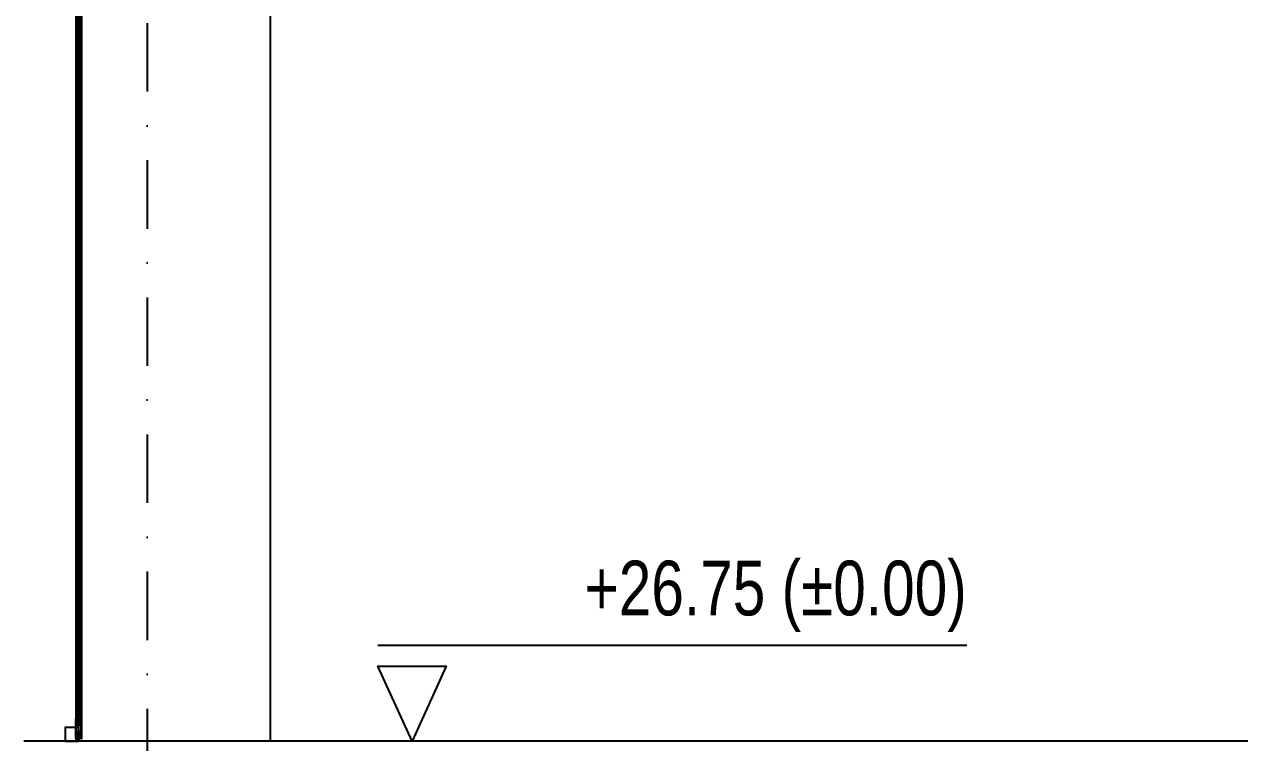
# Model space of a CAD drawing. Header units: centimetres. Extents: x 26569 to 160723, y -3143 to 14565.
# Drawn here: x 92557.2 to 93001.2, y -1607 to -1344.5 of the extents above; entities that cross this region are included whole.
import ezdxf

# ---------------------------------------------------------------- set-up
doc = ezdxf.new("R2010")
doc.units = ezdxf.units.CM
doc.header["$LTSCALE"] = 100
doc.linetypes.add('DASHDOT2', pattern=[0.5, 0.25, -0.125, 0, -0.125])
for name, color, linetype in [('A-ANNO-DIMS', 187, 'Continuous'), ('A-ANNO-GRID', 155, 'DASHDOT2'), ('A-ELEV-01', 255, 'Continuous'), ('A-FNSH-TILE', 63, 'Continuous'), ('A-GLAZ-FRME', 12, 'Continuous'), ('A-GLAZ-FRME-MBND', 9, 'Continuous'), ('A-GLAZ-FULL', 130, 'Continuous')]:
    doc.layers.add(name, color=color, linetype=linetype)
doc.styles.add('Fields_100', font='act_simplex.shx', dxfattribs={"width": 0.8, "height": 20})
doc.dimstyles.new('FIELDS_100', dxfattribs={"dimscale": 0, "dimtxt": 20, "dimasz": 5, "dimexe": 5, "dimexo": 5, "dimgap": 5, "dimtad": 0, "dimdec": 0, "dimzin": 0, "dimdsep": 46, "dimtxsty": 'Fields_100', "dimblk": 'DOT', "dimcen": 0.09, "dimclrt": 50, "dimadec": 0, "dimazin": 0, "dimtfac": 1, "dimtdec": 0, "dimtix": 1, "dimtofl": 0, "dimtmove": 1, "dimatfit": 3, "dimfxl": 5, "dimfxlon": 1, "dimtolj": 1, "dimtzin": 0, "dimarcsym": 0})

# ---------------------------------------------------------------- blocks, each defined once
blk = doc.blocks.new('_Dot')
at = {"color": 0, "linetype": 'ByBlock', "lineweight": -2}
blk.add_line((-0.5, 0), (-1, 0), dxfattribs=at)
at = {"color": 0, "linetype": 'ByBlock', "const_width": 0.5}
blk.add_lwpolyline([(-0.25, 0, 1), (0.25, 0, 1)], format="xyb", close=True, dxfattribs=at)
blk = doc.blocks.new('*D914')
at = {"layer": 'A-ANNO-DIMS', "color": 0, "lineweight": -2}
for p, q in [((92534, -778.6), (92524, -778.6)), ((92529, -783.6), (92529, -1203.23)), ((92529, -1674.01), (92529, -1254.38)), ((92534, -1679.01), (92524, -1679.01))]:
    blk.add_line(p, q, dxfattribs=at)
at = {"layer": 'DEFPOINTS', "color": 0}
for p in [(92672.98, -778.6), (92529, -1679.01), (92672.98, -1679.01)]:
    blk.add_point(p, dxfattribs=at)
at = {"layer": 'A-ANNO-DIMS', "color": 0, "lineweight": -2, "xscale": 5, "yscale": 5, "zscale": 5}
for p, rotation in [((92529, -778.6), 90), ((92529, -1679.01), 270)]:
    blk.add_blockref('_Dot', p, dxfattribs=dict(at, rotation=rotation))
at = {"layer": 'A-ANNO-DIMS', "color": 50, "insert": (92529, -1228.8), "char_height": 20, "attachment_point": 5, "rotation": 90, "style": 'Fields_100'}
blk.add_mtext('\\A1;900', dxfattribs=at)

msp = doc.modelspace()

# ---------------------------------------------------------------- linework, layer by layer
at = {"layer": 'A-ANNO-DIMS', "elevation": 0}
msp.add_lwpolyline([(92901.5, -1571.52), (92686.36, -1571.52)], dxfattribs=at)
msp.add_lwpolyline([(92698.86, -1606.52), (92686.36, -1579.02), (92711.36, -1579.02)], close=True, dxfattribs=at)
at = {"layer": 'A-ANNO-GRID'}
msp.add_line((92602.1, -91.6), (92602.1, -1660.07), dxfattribs=at)
at = {"layer": 'A-ELEV-01'}
msp.add_lwpolyline([(92647.08, -1006.52), (92647.08, -1606.52)], dxfattribs=at)
at = {"layer": 'A-FNSH-TILE', "elevation": 0}
msp.add_lwpolyline([(94457.08, -1606.52), (92557.08, -1606.52)], dxfattribs=at)
at = {"layer": 'A-GLAZ-FRME'}
msp.add_line((92576.33, -1605.06), (92576.58, -1605.06), dxfattribs=at)
for points in [[(92576.78, -1605.01, -0.414214), (92576.73, -1605.06), (92576.58, -1605.06), (92576.63, -1604.71), (92576.28, -1604.71), (92576.33, -1605.06), (92576.25, -1605.06), (92576.25, -1605.51, -0.414214), (92576.2, -1605.56), (92576.1, -1605.56), (92576.1, -1598.26), (92576.35, -1598.26), (92576.35, -1600.14), (92577.85, -1600.14), (92577.85, -1598.26), (92578.1, -1598.26), (92578.1, -1605.56), (92578, -1605.56, -0.414214), (92577.95, -1605.51), (92577.95, -1605.06), (92577.88, -1605.06), (92577.93, -1604.71), (92577.58, -1604.71), (92577.63, -1605.06), (92577.48, -1605.06, -0.414214), (92577.43, -1605.01), (92577.43, -1604.56, -0.414214), (92577.48, -1604.51), (92577.86, -1604.51), (92577.86, -1603.49), (92576.34, -1603.49), (92576.34, -1604.51), (92576.73, -1604.51, -0.414214), (92576.78, -1604.56)], [(92576.69, -1600.39, -0.504614), (92576.74, -1600.46, 0.37398), (92576.94, -1600.91), (92577.01, -1600.72, -3.612037), (92577.19, -1600.72), (92577.26, -1600.91, 0.37398), (92577.46, -1600.46, -0.504614), (92577.51, -1600.39), (92577.85, -1600.39), (92577.85, -1603.24), (92577.51, -1603.24, -0.504614), (92577.46, -1603.18, 0.37398), (92577.26, -1602.73), (92577.19, -1602.92, -3.612037), (92577.01, -1602.92), (92576.94, -1602.73, 0.37398), (92576.74, -1603.18, -0.504614), (92576.69, -1603.24), (92576.35, -1603.24), (92576.35, -1600.39)]]:
    msp.add_lwpolyline(points, format="xyb", close=True, dxfattribs=at)
msp.add_lwpolyline([(92577.1, -1606.52), (92577.1, -1601.52), (92572.1, -1601.52), (92572.1, -1606.52)], close=True, dxfattribs=at)
msp.add_lwpolyline([(92577.23, -1605.57), (92577.4, -1605.57), (92577.4, -1604.41, 0.387569), (92577.23, -1604.26), (92576.97, -1604.26, 0.387569), (92576.8, -1604.41), (92576.8, -1605.57), (92576.97, -1605.57)], format="xyb", dxfattribs=at)
for centre in [(92570.51, -1605.06), (92570.58, -1605.06), (92570.64, -1605.06), (92570.7, -1605.06), (92570.76, -1605.06)]:
    msp.add_arc(centre, 5.81, 345.4467, 0.0003, dxfattribs=at)
at = {"layer": 'A-GLAZ-FRME-MBND'}
for p, q in [((92576.1, -1211.52), (92576.1, -1598.26)), ((92578.1, -1211.52), (92578.1, -1598.26)), ((92576.35, -1598.26), (92576.58, -1598.03)), ((92577.85, -1598.26), (92577.62, -1598.03)), ((92576.35, -1598.86), (92576.58, -1598.86)), ((92577.85, -1598.86), (92577.62, -1598.86))]:
    msp.add_line(p, q, dxfattribs=at)
at = {"layer": 'A-GLAZ-FULL'}
for points in [[(92577.08, -1210.27), (92577.08, -1599.54), (92576.58, -1599.54), (92576.58, -1210.27)], [(92577.62, -1210.27), (92577.62, -1599.54), (92577.12, -1599.54), (92577.12, -1210.27)]]:
    msp.add_lwpolyline(points, dxfattribs=at)

# ---------------------------------------------------------------- texts
at = {"layer": 'A-ANNO-DIMS', "color": 50, "insert": (92901.5, -1566.52), "char_height": 20, "attachment_point": 9, "style": 'Fields_100'}
msp.add_mtext_dynamic_manual_height_columns('+26.75 (%%P0.00)', width=226.336, gutter_width=100, heights=[0], dxfattribs=at)

# ---------------------------------------------------------------- dimensions: what is measured, and where the dimension line sits
at = {"layer": 'A-ANNO-DIMS'}
dim = msp.add_linear_dim(base=(92529, -1679.01), p1=(92672.98, -778.6), p2=(92672.98, -1679.01), angle=90, dimstyle='FIELDS_100', override={"dimscale": 1}, dxfattribs=at)
dim.commit()
dim.dimension.update_dxf_attribs({"geometry": '*D914', "text_midpoint": (92529, -1228.8)})

doc.saveas('drawing.dxf')
